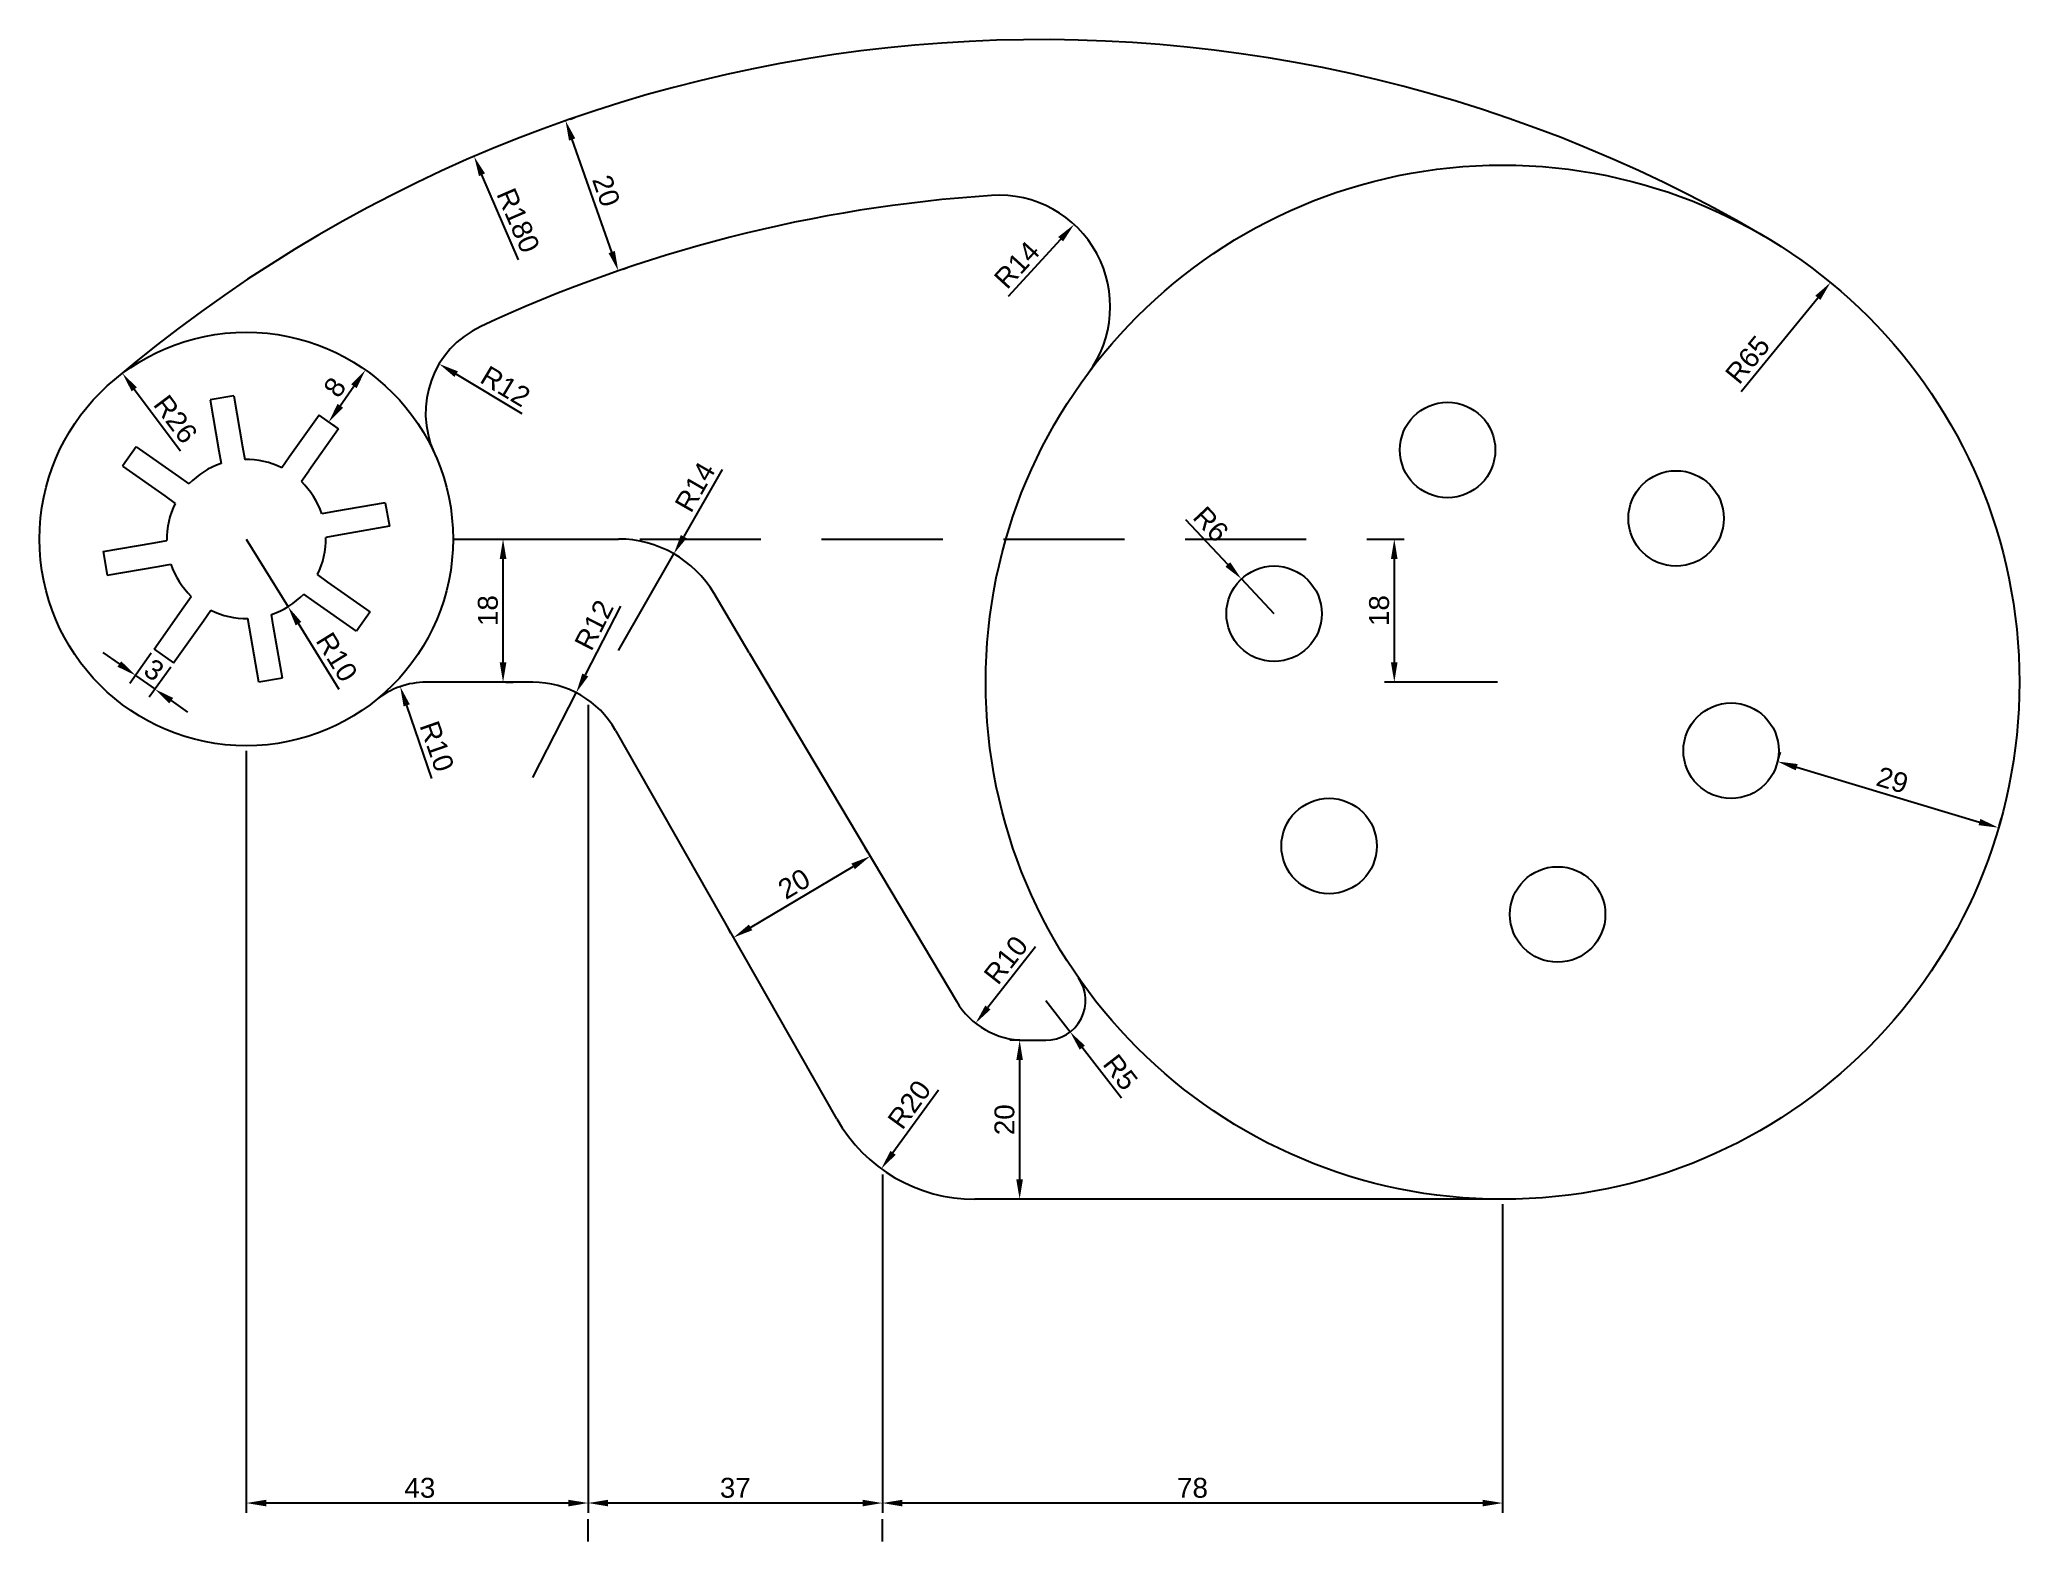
# Model space of a CAD drawing. Header units: millimetres. Extents: x 474 to 723, y 374 to 563.
import ezdxf

# ---------------------------------------------------------------- set-up
doc = ezdxf.new("R2010")
doc.units = ezdxf.units.MM
doc.linetypes.add('DASHEDX2', pattern=[38.1, 25.4, -12.7])
doc.styles.get("Standard").update_dxf_attribs({"font": 'arial.ttf'})
doc.dimstyles.new('Annotative', dxfattribs={"dimscale": 0, "dimtxt": 2.5, "dimasz": 2.5, "dimexe": 1.25, "dimexo": 0.625, "dimtad": 1, "dimtxsty": 'Standard', "dimcen": 2.5, "dimadec": 0, "dimazin": 0, "dimtfac": 1, "dimtmove": 0, "dimatfit": 3, "dimfxl": 1, "dimarcsym": 0})
doc.dimstyles.new('dashDimLine', dxfattribs={"dimtxt": 2.5, "dimasz": 2.5, "dimexe": 1.25, "dimexo": 0.625, "dimtad": 1, "dimtxsty": 'Standard', "dimcen": 2.5, "dimadec": 0, "dimazin": 0, "dimtfac": 1, "dimtmove": 0, "dimatfit": 3, "dimfxl": 1, "dimarcsym": 0})
doc.dimstyles.new('ISO-25', dxfattribs={"dimtxt": 2.5, "dimasz": 2.5, "dimexe": 1.25, "dimexo": 0.625, "dimtad": 1, "dimtxsty": 'Standard', "dimcen": 2.5, "dimadec": 0, "dimazin": 0, "dimtfac": 1, "dimtmove": 0, "dimatfit": 3, "dimfxl": 1, "dimarcsym": 0})

# ---------------------------------------------------------------- blocks, each defined once
blk = doc.blocks.new('*U4')
blk.add_circle((0, 0), 6)
blk = doc.blocks.new('*U5')
at = {"color": 0, "linetype": 'ByBlock', "lineweight": -2, "transparency": 16777216}
for p, rotation in [((651.08, 511.19), 120), ((679.82, 502.59), 59.99999999999999), ((629.26, 490.61), 180), ((636.18, 461.41), 240), ((664.92, 452.81), 299.9999999999999)]:
    blk.add_blockref('*U4', p, dxfattribs=dict(at, rotation=rotation))
blk.add_blockref('*U4', (686.74, 473.39), dxfattribs=at)
blk = doc.blocks.new('*D7')
at = {"color": 0, "lineweight": -2, "transparency": 16777216}
for p, q in [((543, 479.14), (543, 377.57)), ((500, 473.38), (500, 377.57)), ((540.5, 378.82), (502.5, 378.82))]:
    blk.add_line(p, q, dxfattribs=at)
at = {"color": 0, "transparency": 16777216}
for points in [[(502.5, 379.23), (502.5, 378.4), (500, 378.82)], [(540.5, 379.23), (540.5, 378.4), (543, 378.82)]]:
    blk.add_solid(points, dxfattribs=at)
at = {"layer": 'Defpoints', "color": 0, "transparency": 16777216}
for p in [(543, 479.76), (500, 474), (500, 378.82)]:
    blk.add_point(p, dxfattribs=at)
at = {"color": 0, "transparency": 16777216, "insert": (521.83, 380.72), "char_height": 2.5, "attachment_point": 5}
blk.add_mtext('43', dxfattribs=at)
blk = doc.blocks.new('*D8')
at = {"color": 0, "lineweight": -2, "transparency": 16777216}
for p, q in [((543, 479.14), (543, 377.57)), ((580, 420.1), (580, 377.57)), ((577.5, 378.82), (545.5, 378.82))]:
    blk.add_line(p, q, dxfattribs=at)
at = {"color": 0, "transparency": 16777216}
for points in [[(545.5, 379.23), (545.5, 378.4), (543, 378.82)], [(577.5, 379.23), (577.5, 378.4), (580, 378.82)]]:
    blk.add_solid(points, dxfattribs=at)
at = {"layer": 'Defpoints', "color": 0, "transparency": 16777216}
for p in [(543, 479.76), (580, 420.73), (543, 378.82)]:
    blk.add_point(p, dxfattribs=at)
at = {"color": 0, "transparency": 16777216, "insert": (561.5, 380.72), "char_height": 2.5, "attachment_point": 5}
blk.add_mtext('37', dxfattribs=at)
blk = doc.blocks.new('*D9')
at = {"color": 0, "lineweight": -2, "transparency": 16777216}
for p, q in [((580, 420.1), (580, 377.57)), ((658, 416.38), (658, 377.57)), ((655.5, 378.82), (582.5, 378.82))]:
    blk.add_line(p, q, dxfattribs=at)
at = {"color": 0, "transparency": 16777216}
for points in [[(582.5, 379.23), (582.5, 378.4), (580, 378.82)], [(655.5, 379.23), (655.5, 378.4), (658, 378.82)]]:
    blk.add_solid(points, dxfattribs=at)
at = {"layer": 'Defpoints', "color": 0, "transparency": 16777216}
for p in [(580, 420.73), (658, 417), (580, 378.82)]:
    blk.add_point(p, dxfattribs=at)
at = {"color": 0, "transparency": 16777216, "insert": (619, 380.72), "char_height": 2.5, "attachment_point": 5}
blk.add_mtext('78', dxfattribs=at)
blk = doc.blocks.new('*D10')
at = {"color": 0, "lineweight": -2, "transparency": 16777216}
for p, q in [((597.27, 437), (596.01, 437)), ((597.26, 434.5), (597.26, 419.5)), ((597.27, 417), (596.01, 417))]:
    blk.add_line(p, q, dxfattribs=at)
at = {"color": 0, "transparency": 16777216}
for points in [[(596.84, 434.5), (597.67, 434.5), (597.26, 437)], [(596.84, 419.5), (597.67, 419.5), (597.26, 417)]]:
    blk.add_solid(points, dxfattribs=at)
at = {"layer": 'Defpoints', "color": 0, "transparency": 16777216}
for p in [(597.9, 437), (597.26, 417), (597.9, 417)]:
    blk.add_point(p, dxfattribs=at)
at = {"color": 0, "transparency": 16777216, "insert": (595.36, 427), "char_height": 2.5, "attachment_point": 5, "rotation": 90}
blk.add_mtext('20', dxfattribs=at)
blk = doc.blocks.new('*D11')
at = {"color": 0, "lineweight": -2, "transparency": 16777216}
for p, q in [((600.55, 442), (603.61, 438.04)), ((610.06, 429.71), (605.14, 436.07))]:
    blk.add_line(p, q, dxfattribs=at)
at = {"color": 0, "transparency": 16777216}
blk.add_solid([(605.47, 436.32), (604.81, 435.81), (603.61, 438.04)], dxfattribs=at)
at = {"layer": 'Defpoints', "color": 0, "transparency": 16777216}
for p in [(600.55, 442), (603.61, 438.04)]:
    blk.add_point(p, dxfattribs=at)
at = {"color": 0, "transparency": 16777216, "insert": (609.94, 432.97), "char_height": 2.5, "attachment_point": 5, "rotation": 307.717}
blk.add_mtext('R5', dxfattribs=at)
blk = doc.blocks.new('*D12')
at = {"color": 0, "lineweight": -2, "transparency": 16777216}
blk.add_line((599.27, 448.74), (593.26, 441.1), dxfattribs=at)
at = {"color": 0, "transparency": 16777216}
blk.add_solid([(592.94, 441.36), (593.59, 440.85), (591.72, 439.14)], dxfattribs=at)
at = {"layer": 'Defpoints', "color": 0, "transparency": 16777216}
for p in [(597.9, 447), (591.72, 439.14)]:
    blk.add_point(p, dxfattribs=at)
at = {"color": 0, "transparency": 16777216, "insert": (595.54, 447.08), "char_height": 2.5, "attachment_point": 5, "rotation": 51.8313}
blk.add_mtext('R10', dxfattribs=at)
blk = doc.blocks.new('*D13')
at = {"color": 0, "lineweight": -2, "transparency": 16777216}
blk.add_line((587.05, 430.7), (581.33, 422.85), dxfattribs=at)
at = {"color": 0, "transparency": 16777216}
blk.add_solid([(581, 423.09), (581.67, 422.6), (579.86, 420.83)], dxfattribs=at)
at = {"layer": 'Defpoints', "color": 0, "transparency": 16777216}
for p in [(591.63, 437), (579.86, 420.83)]:
    blk.add_point(p, dxfattribs=at)
at = {"color": 0, "transparency": 16777216, "insert": (583.39, 428.91), "char_height": 2.5, "attachment_point": 5, "rotation": 53.9644}
blk.add_mtext('R20', dxfattribs=at)
blk = doc.blocks.new('*D14')
at = {"color": 0, "lineweight": -2, "transparency": 16777216}
for p, q in [((578.14, 460.66), (577.82, 461.2)), ((563.42, 451.18), (576.31, 458.85)), ((560.95, 450.44), (560.63, 450.98))]:
    blk.add_line(p, q, dxfattribs=at)
at = {"color": 0, "transparency": 16777216}
for points in [[(576.1, 459.21), (576.53, 458.49), (578.46, 460.12)], [(563.21, 451.54), (563.63, 450.82), (561.27, 449.9)]]:
    blk.add_solid(points, dxfattribs=at)
at = {"layer": 'Defpoints', "color": 0, "transparency": 16777216}
for p in [(578.46, 460.12), (578.46, 460.12), (561.27, 449.9)]:
    blk.add_point(p, dxfattribs=at)
at = {"color": 0, "transparency": 16777216, "insert": (568.89, 456.65), "char_height": 2.5, "attachment_point": 5, "rotation": 30.7305}
blk.add_mtext('20', dxfattribs=at)
blk = doc.blocks.new('*D15')
at = {"color": 0, "lineweight": -2, "transparency": 16777216}
for p, q in [((547.05, 491.54), (542.63, 482.91)), ((536.02, 470), (541.49, 480.68))]:
    blk.add_line(p, q, dxfattribs=at)
at = {"color": 0, "transparency": 16777216}
blk.add_solid([(542.26, 483.1), (543, 482.72), (541.49, 480.68)], dxfattribs=at)
at = {"layer": 'Defpoints', "color": 0, "transparency": 16777216}
for p in [(541.49, 480.68), (536.02, 470)]:
    blk.add_point(p, dxfattribs=at)
at = {"color": 0, "transparency": 16777216, "insert": (543.73, 489.19), "char_height": 2.5, "attachment_point": 5, "rotation": 62.9}
blk.add_mtext('R12', dxfattribs=at)
blk = doc.blocks.new('*D16')
at = {"color": 0, "lineweight": -2, "transparency": 16777216}
blk.add_line((523.35, 469.91), (520.17, 479.09), dxfattribs=at)
at = {"color": 0, "transparency": 16777216}
blk.add_solid([(520.56, 479.22), (519.78, 478.95), (519.35, 481.45)], dxfattribs=at)
at = {"layer": 'Defpoints', "color": 0, "transparency": 16777216}
for p in [(519.35, 481.45), (522.63, 472)]:
    blk.add_point(p, dxfattribs=at)
at = {"color": 0, "transparency": 16777216, "insert": (523.97, 473.94), "char_height": 2.5, "attachment_point": 5, "rotation": 289.1305}
blk.add_mtext('R10', dxfattribs=at)
blk = doc.blocks.new('*D17')
at = {"color": 0, "lineweight": -2, "transparency": 16777216}
for p, q in [((532.65, 500), (533.54, 500)), ((532.29, 484.5), (532.29, 497.5)), ((532.65, 482), (533.54, 482))]:
    blk.add_line(p, q, dxfattribs=at)
at = {"color": 0, "transparency": 16777216}
for points in [[(531.87, 497.5), (532.71, 497.5), (532.29, 500)], [(531.87, 484.5), (532.71, 484.5), (532.29, 482)]]:
    blk.add_solid(points, dxfattribs=at)
at = {"layer": 'Defpoints', "color": 0, "transparency": 16777216}
for p in [(532.03, 500), (532.29, 500), (532.03, 482)]:
    blk.add_point(p, dxfattribs=at)
at = {"color": 0, "transparency": 16777216, "insert": (530.39, 491), "char_height": 2.5, "attachment_point": 5, "rotation": 90}
blk.add_mtext('18', dxfattribs=at)
blk = doc.blocks.new('*D18')
at = {"color": 0, "lineweight": -2, "transparency": 16777216}
for p, q in [((559.86, 508.73), (555.02, 500.3)), ((546.79, 486), (553.77, 498.14))]:
    blk.add_line(p, q, dxfattribs=at)
at = {"color": 0, "transparency": 16777216}
blk.add_solid([(554.65, 500.51), (555.38, 500.1), (553.77, 498.14)], dxfattribs=at)
at = {"layer": 'Defpoints', "color": 0, "transparency": 16777216}
for p in [(553.77, 498.14), (546.79, 486)]:
    blk.add_point(p, dxfattribs=at)
at = {"color": 0, "transparency": 16777216, "insert": (556.43, 506.54), "char_height": 2.5, "attachment_point": 5, "rotation": 60.1055}
blk.add_mtext('R14', dxfattribs=at)
blk = doc.blocks.new('*D22')
at = {"color": 0, "linetype": 'DASHEDX2', "lineweight": -2, "ltscale": 0.6, "transparency": 16777216}
for p, q in [((526.63, 500), (645.63, 500)), ((644.38, 497.5), (644.38, 484.5)), ((657.38, 482), (643.13, 482))]:
    blk.add_line(p, q, dxfattribs=at)
at = {"color": 0, "linetype": 'DASHEDX2', "ltscale": 0.6, "transparency": 16777216}
for points in [[(643.96, 497.5), (644.79, 497.5), (644.38, 500)], [(643.96, 484.5), (644.79, 484.5), (644.38, 482)]]:
    blk.add_solid(points, dxfattribs=at)
at = {"layer": 'Defpoints', "color": 0, "linetype": 'DASHEDX2', "ltscale": 0.6, "transparency": 16777216}
for p in [(526, 500), (644.38, 482), (658, 482)]:
    blk.add_point(p, dxfattribs=at)
at = {"color": 0, "linetype": 'DASHEDX2', "ltscale": 0.6, "transparency": 16777216, "insert": (642.48, 491), "char_height": 2.5, "attachment_point": 5, "rotation": 90}
blk.add_mtext('18', dxfattribs=at)
blk = doc.blocks.new('*D20')
at = {"color": 0, "lineweight": -2, "transparency": 16777216}
for p, q in [((618.12, 502.47), (623.44, 496.8)), ((629.26, 490.61), (625.15, 494.98))]:
    blk.add_line(p, q, dxfattribs=at)
at = {"color": 0, "transparency": 16777216}
blk.add_solid([(623.75, 497.09), (623.14, 496.52), (625.15, 494.98)], dxfattribs=at)
at = {"layer": 'Defpoints', "color": 0, "transparency": 16777216}
for p in [(625.15, 494.98), (629.26, 490.61)]:
    blk.add_point(p, dxfattribs=at)
at = {"color": 0, "transparency": 16777216, "insert": (621.31, 501.85), "char_height": 2.5, "attachment_point": 5, "rotation": 313.2031}
blk.add_mtext('R6', dxfattribs=at)
blk = doc.blocks.new('*D23')
at = {"color": 0, "linetype": 'DASHEDX2', "lineweight": -2, "transparency": 16777216}
blk.add_line((687.99, 518.54), (697.65, 530.31), dxfattribs=at)
at = {"color": 0, "transparency": 16777216}
blk.add_solid([(697.33, 530.58), (697.97, 530.05), (699.24, 532.24)], dxfattribs=at)
at = {"layer": 'Defpoints', "color": 0, "transparency": 16777216}
for p in [(699.24, 532.24), (658, 482)]:
    blk.add_point(p, dxfattribs=at)
at = {"color": 0, "transparency": 16777216, "insert": (688.82, 522.54), "char_height": 2.5, "attachment_point": 5, "rotation": 50.6214}
blk.add_mtext('R65', dxfattribs=at)
blk = doc.blocks.new('*D25')
at = {"color": 0, "lineweight": -2, "transparency": 16777216}
for p, q in [((692.67, 472.27), (692.95, 473.22)), ((720.45, 463.95), (720.73, 464.9))]:
    blk.add_line(p, q, dxfattribs=at)
at = {"color": 0, "linetype": 'DASHEDX2', "lineweight": -2, "transparency": 16777216}
blk.add_line((694.99, 471.31), (717.98, 464.42), dxfattribs=at)
at = {"color": 0, "transparency": 16777216}
for points in [[(695.11, 471.71), (694.87, 470.91), (692.59, 472.03)], [(718.1, 464.82), (717.86, 464.03), (720.37, 463.71)]]:
    blk.add_solid(points, dxfattribs=at)
at = {"layer": 'Defpoints', "color": 0, "transparency": 16777216}
for p in [(692.49, 471.67), (720.27, 463.36), (720.37, 463.71)]:
    blk.add_point(p, dxfattribs=at)
at = {"color": 0, "transparency": 16777216, "insert": (707.03, 469.69), "char_height": 2.5, "attachment_point": 5, "rotation": 343.3315}
blk.add_mtext('29', dxfattribs=at)
blk = doc.blocks.new('*D26')
at = {"color": 0, "linetype": 'DASHEDX2', "lineweight": -2, "transparency": 16777216}
for p, q in [((500, 500), (505.25, 491.49)), ((511.66, 481.09), (506.56, 489.36))]:
    blk.add_line(p, q, dxfattribs=at)
at = {"color": 0, "transparency": 16777216}
blk.add_solid([(506.91, 489.58), (506.2, 489.14), (505.25, 491.49)], dxfattribs=at)
at = {"layer": 'Defpoints', "color": 0, "transparency": 16777216}
for p in [(500, 500), (505.25, 491.49)]:
    blk.add_point(p, dxfattribs=at)
at = {"color": 0, "transparency": 16777216, "insert": (511.38, 485.16), "char_height": 2.5, "attachment_point": 5, "rotation": 301.6492}
blk.add_mtext('R10', dxfattribs=at)
blk = doc.blocks.new('*D28')
at = {"color": 0, "linetype": 'DASHEDX2', "lineweight": -2, "transparency": 16777216}
for p, q in [((484.03, 484.29), (481.98, 485.73)), ((486.07, 482.85), (488.52, 481.12)), ((490.56, 479.68), (492.61, 478.24))]:
    blk.add_line(p, q, dxfattribs=at)
at = {"color": 0, "lineweight": -2, "transparency": 16777216}
for p, q in [((488.04, 485.64), (485.35, 481.83)), ((490.49, 483.91), (487.8, 480.1))]:
    blk.add_line(p, q, dxfattribs=at)
at = {"color": 0, "transparency": 16777216}
for points in [[(484.27, 484.63), (483.79, 483.95), (486.07, 482.85)], [(490.8, 480.02), (490.32, 479.34), (488.52, 481.12)]]:
    blk.add_solid(points, dxfattribs=at)
at = {"layer": 'Defpoints', "color": 0, "transparency": 16777216}
for p in [(488.4, 486.15), (490.85, 484.43), (488.52, 481.12)]:
    blk.add_point(p, dxfattribs=at)
at = {"color": 0, "transparency": 16777216, "insert": (488.39, 483.54), "char_height": 2.5, "attachment_point": 5, "rotation": 324.8066}
blk.add_mtext('3', dxfattribs=at)
blk = doc.blocks.new('*D29')
at = {"color": 0, "linetype": 'DASHEDX2', "lineweight": -2, "transparency": 16777216}
blk.add_line((491.74, 511.03), (485.91, 518.81), dxfattribs=at)
at = {"color": 0, "transparency": 16777216}
blk.add_solid([(486.25, 519.06), (485.58, 518.56), (484.42, 520.81)], dxfattribs=at)
at = {"layer": 'Defpoints', "color": 0, "transparency": 16777216}
for p in [(484.42, 520.81), (500, 500)]:
    blk.add_point(p, dxfattribs=at)
at = {"color": 0, "transparency": 16777216, "insert": (491.1, 515.06), "char_height": 2.5, "attachment_point": 5, "rotation": 306.8261}
blk.add_mtext('R26', dxfattribs=at)
blk = doc.blocks.new('*D30')
at = {"color": 0, "lineweight": -2, "transparency": 16777216}
for p, q in [((515.5, 520.89), (516.01, 520.53)), ((510.88, 514.35), (511.4, 513.99))]:
    blk.add_line(p, q, dxfattribs=at)
at = {"color": 0, "linetype": 'DASHEDX2', "lineweight": -2, "transparency": 16777216}
blk.add_line((511.81, 516.75), (513.54, 519.2), dxfattribs=at)
at = {"color": 0, "transparency": 16777216}
for points in [[(513.2, 519.44), (513.88, 518.96), (514.98, 521.25)], [(511.47, 516.99), (512.16, 516.51), (510.37, 514.71)]]:
    blk.add_solid(points, dxfattribs=at)
at = {"layer": 'Defpoints', "color": 0, "transparency": 16777216}
for p in [(514.98, 521.25), (514.98, 521.25), (510.37, 514.71)]:
    blk.add_point(p, dxfattribs=at)
at = {"color": 0, "transparency": 16777216, "insert": (511.13, 519.07), "char_height": 2.5, "attachment_point": 5, "rotation": 54.8066}
blk.add_mtext('8', dxfattribs=at)
blk = doc.blocks.new('*D31')
at = {"color": 0, "linetype": 'DASHEDX2', "lineweight": -2, "transparency": 16777216}
blk.add_line((534.71, 515.73), (526.4, 520.72), dxfattribs=at)
at = {"color": 0, "transparency": 16777216}
blk.add_solid([(526.61, 521.08), (526.18, 520.37), (524.25, 522.01)], dxfattribs=at)
at = {"layer": 'Defpoints', "color": 0, "transparency": 16777216}
for p in [(524.25, 522.01), (534.54, 515.83)]:
    blk.add_point(p, dxfattribs=at)
at = {"color": 0, "transparency": 16777216, "insert": (532.6, 519.2), "char_height": 2.5, "attachment_point": 5, "rotation": 329.0275}
blk.add_mtext('R12', dxfattribs=at)
blk = doc.blocks.new('*D33')
at = {"color": 0, "linetype": 'DASHEDX2', "lineweight": -2, "transparency": 16777216}
blk.add_line((595.86, 530.53), (602.42, 537.69), dxfattribs=at)
at = {"color": 0, "transparency": 16777216}
blk.add_solid([(602.11, 537.97), (602.73, 537.41), (604.11, 539.54)], dxfattribs=at)
at = {"layer": 'Defpoints', "color": 0, "transparency": 16777216}
for p in [(604.11, 539.54), (594.66, 529.21)]:
    blk.add_point(p, dxfattribs=at)
at = {"color": 0, "transparency": 16777216, "insert": (596.91, 534.46), "char_height": 2.5, "attachment_point": 5, "rotation": 47.5291}
blk.add_mtext('R14', dxfattribs=at)
blk = doc.blocks.new('*D34')
at = {"color": 0, "lineweight": -2, "transparency": 16777216}
for p, q in [((540.74, 552.78), (541.33, 552.99)), ((547.37, 533.92), (547.96, 534.13))]:
    blk.add_line(p, q, dxfattribs=at)
at = {"color": 0, "linetype": 'DASHEDX2', "lineweight": -2, "transparency": 16777216}
blk.add_line((545.95, 536.07), (540.98, 550.22), dxfattribs=at)
at = {"color": 0, "transparency": 16777216}
for points in [[(541.37, 550.36), (540.58, 550.08), (540.15, 552.58)], [(546.35, 536.21), (545.56, 535.93), (546.78, 533.71)]]:
    blk.add_solid(points, dxfattribs=at)
at = {"layer": 'Defpoints', "color": 0, "transparency": 16777216}
for p in [(540.15, 552.58), (540.15, 552.58), (546.78, 533.71)]:
    blk.add_point(p, dxfattribs=at)
at = {"color": 0, "transparency": 16777216, "insert": (545.26, 543.77), "char_height": 2.5, "attachment_point": 5, "rotation": 289.3776}
blk.add_mtext('20', dxfattribs=at)
blk = doc.blocks.new('*D35')
at = {"color": 0, "linetype": 'DASHEDX2', "lineweight": -2, "transparency": 16777216}
blk.add_line((534.25, 535.08), (529.64, 545.79), dxfattribs=at)
at = {"color": 0, "transparency": 16777216}
blk.add_solid([(530.02, 545.95), (529.26, 545.62), (528.65, 548.08)], dxfattribs=at)
at = {"layer": 'Defpoints', "color": 0, "transparency": 16777216}
for p in [(528.65, 548.08), (599.87, 382.77)]:
    blk.add_point(p, dxfattribs=at)
at = {"color": 0, "transparency": 16777216, "insert": (534.19, 540.04), "char_height": 2.5, "attachment_point": 5, "rotation": 293.3078}
blk.add_mtext('R180', dxfattribs=at)

msp = doc.modelspace()

# ---------------------------------------------------------------- linework, layer by layer
for p, q in [((498.412, 517.992), (495.456, 517.482)), ((498.412, 517.992), (499.518, 511.594)), ((495.456, 517.482), (496.562, 511.083)), ((509.148, 515.574), (505.406, 510.268)), ((511.6, 513.845), (509.148, 515.574)), ((511.6, 513.845), (507.865, 508.549)), ((486.155, 511.6), (484.426, 509.148)), ((486.155, 511.6), (491.461, 507.858)), ((496.562, 511.083), (496.838, 509.487)), ((499.518, 511.594), (499.794, 509.998)), ((484.426, 509.148), (489.732, 505.406)), ((505.406, 510.268), (504.472, 508.944)), ((507.858, 508.539), (506.924, 507.215)), ((491.461, 507.858), (492.785, 506.924)), ((489.732, 505.406), (491.056, 504.472)), ((511.085, 503.438), (509.486, 503.163)), ((517.482, 504.551), (511.083, 503.45)), ((517.482, 504.551), (517.99, 501.594)), ((517.99, 501.594), (511.596, 500.482)), ((482.008, 498.412), (488.406, 499.518)), ((482.008, 498.412), (482.518, 495.456)), ((488.406, 499.518), (490.002, 499.794)), ((511.593, 500.482), (509.998, 500.207)), ((526, 500), (543, 500)), ((543, 500), (546.792, 500)), ((482.518, 495.456), (488.917, 496.562)), ((488.917, 496.562), (490.513, 496.838)), ((510.268, 494.594), (508.944, 495.528)), ((508.539, 492.142), (507.215, 493.076)), ((515.574, 490.852), (510.268, 494.594)), ((563.252, 485.71), (558.826, 493.154)), ((488.4, 486.155), (492.142, 491.461)), ((492.142, 491.461), (493.076, 492.785)), ((494.594, 489.732), (495.528, 491.056)), ((513.845, 488.4), (508.539, 492.142)), ((515.574, 490.852), (513.845, 488.4)), ((490.852, 484.426), (494.594, 489.732)), ((501.589, 482.001), (500.199, 490.002)), ((503.437, 488.923), (503.156, 490.511)), ((504.543, 482.525), (503.437, 488.923)), ((488.4, 486.155), (490.852, 484.426)), ((563.252, 485.71), (589.302, 441.89)), ((504.543, 482.525), (501.589, 482.001)), ((536.023, 482), (522.627, 482)), ((546.452, 475.936), (574.247, 427.106)), ((597.898, 437), (600.554, 437)), ((658, 417), (591.629, 417)), ((543, 374), (543, 376.78)), ((580, 374), (580, 376.78))]:
    msp.add_line(p, q)
for centre, radius in [((658, 482), 65), ((500, 500), 26)]:
    msp.add_circle(centre, radius)
for centre, radius, start, end in [((599.87, 382.774), 180, 59.63677, 130.42898), ((605.524, 363.565), 180, 93.7535, 114.99269), ((594.657, 529.209), 14, 323.30291, 93.7535), ((534.544, 515.834), 12, 114.99269, 204.62546), ((500, 500), 10, 108.43351, 136.17966), ((500, 500), 10, 63.43351, 91.17966), ((500, 500), 10, 18.44117, 46.17966), ((500, 500), 10, 153.43351, 181.17966), ((500, 500), 10, 333.43351, 1.18731), ((546.792, 486), 14, 30.73053, 90), ((500, 500), 10, 198.43351, 226.17966), ((500, 500), 10, 288.39476, 316.17966), ((500, 500), 10, 243.43351, 271.14071), ((522.627, 472), 10, 90, 128.94244), ((536.023, 470), 12, 29.64986, 90), ((600.554, 442), 5, 270, 34.8499), ((597.898, 447), 10, 210.73053, 270), ((591.629, 437), 20, 209.64986, 270)]:
    msp.add_arc(centre, radius, start, end)

# ---------------------------------------------------------------- block references
msp.add_blockref('*U5', (0, 0))

# ---------------------------------------------------------------- dimensions: what is measured, and where the dimension line sits
for p1, p2, distance, dimstyle, picture, middle in [((546.783, 533.711), (540.147, 552.577), 0, 'dashDimLine', '*D34', (545.259, 543.775)), ((510.374, 514.71), (514.985, 521.247), 0, 'dashDimLine', '*D30', (511.126, 519.075)), ((488.4, 486.155), (490.852, 484.426), -4.044, 'dashDimLine', '*D28', (488.392, 483.54)), ((561.27, 449.904), (578.462, 460.125), 0, 'ISO-25', '*D14', (568.894, 456.649))]:
    dim = msp.add_aligned_dim(p1=p1, p2=p2, distance=distance, dimstyle=dimstyle)
    dim.commit()
    dim.dimension.update_dxf_attribs({"geometry": picture, "text_midpoint": middle})
for center, mpoint, dimstyle, picture, middle in [((599.87, 382.774), (528.649, 548.084), 'dashDimLine', '*D35', (532.439, 539.287)), ((594.657, 529.209), (604.11, 539.536), 'dashDimLine', '*D33', (598.299, 533.187)), ((658, 482), (699.239, 532.243), 'dashDimLine', '*D23', (690.286, 521.336)), ((500, 500), (484.416, 520.812), 'dashDimLine', '*D29', (489.577, 513.919)), ((534.544, 515.834), (524.255, 522.01), 'dashDimLine', '*D31', (531.628, 517.584)), ((522.627, 472), (519.35, 481.448), 'ISO-25', '*D16', (522.171, 473.315)), ((597.898, 447), (591.718, 439.138), 'ISO-25', '*D12', (597.037, 445.905)), ((600.554, 442), (603.613, 438.045), 'ISO-25', '*D11', (608.439, 431.805)), ((591.629, 437), (579.863, 420.827), 'ISO-25', '*D13', (584.927, 427.788))]:
    dim = msp.add_radius_dim(center=center, mpoint=mpoint, dimstyle=dimstyle)
    dim.commit()
    dim.dimension.update_dxf_attribs({"geometry": picture, "text_midpoint": middle, "dimtype": 164})
for center, mpoint, dimstyle, picture, middle in [((546.792, 486), (553.77, 498.137), 'ISO-25', '*D18', (556.43, 506.536)), ((629.261, 490.605), (625.153, 494.979), 'ISO-25', '*D20', (621.309, 501.849)), ((500, 500), (505.247, 491.487), 'dashDimLine', '*D26', (511.382, 485.157)), ((536.023, 470), (541.489, 480.683), 'ISO-25', '*D15', (543.733, 489.194))]:
    dim = msp.add_radius_dim(center=center, mpoint=mpoint, dimstyle=dimstyle)
    dim.commit()
    dim.dimension.update_dxf_attribs({"geometry": picture, "text_midpoint": middle})
at = {"linetype": 'DASHEDX2', "ltscale": 0.6}
dim = msp.add_linear_dim(base=(644.377, 482), p1=(526, 500), p2=(658, 482), angle=90, dimstyle='Annotative', dxfattribs=at)
dim.commit()
dim.dimension.update_dxf_attribs({"geometry": '*D22', "text_midpoint": (642.476, 491)})
for base, p1, p2, picture, middle in [((532.289, 500), (532.025, 482), (532.025, 500), '*D17', (530.388, 491)), ((597.258, 417), (597.898, 437), (597.898, 417), '*D10', (595.356, 427))]:
    dim = msp.add_linear_dim(base=base, p1=p1, p2=p2, angle=90, dimstyle='ISO-25')
    dim.commit()
    dim.dimension.update_dxf_attribs({"geometry": picture, "text_midpoint": middle})
dim = msp.add_linear_dim(base=(500, 378.818), p1=(543, 479.763), p2=(500, 474), dimstyle='ISO-25')
dim.commit()
dim.dimension.update_dxf_attribs({"geometry": '*D7', "text_midpoint": (521.828, 378.818), "dimtype": 160})
for base, p1, p2, picture, middle in [((543, 378.818), (580, 420.728), (543, 479.763), '*D8', (561.5, 380.72)), ((580, 378.818), (658, 417), (580, 420.728), '*D9', (619, 380.72))]:
    dim = msp.add_linear_dim(base=base, p1=p1, p2=p2, dimstyle='ISO-25')
    dim.commit()
    dim.dimension.update_dxf_attribs({"geometry": picture, "text_midpoint": middle})
dim = msp.add_linear_dim(base=(720.374, 463.707), p1=(692.487, 471.674), p2=(720.269, 463.356), angle=343.33151, dimstyle='dashDimLine')
dim.commit()
dim.dimension.update_dxf_attribs({"geometry": '*D25', "text_midpoint": (706.483, 467.867), "dimtype": 161})

doc.saveas('drawing.dxf')
